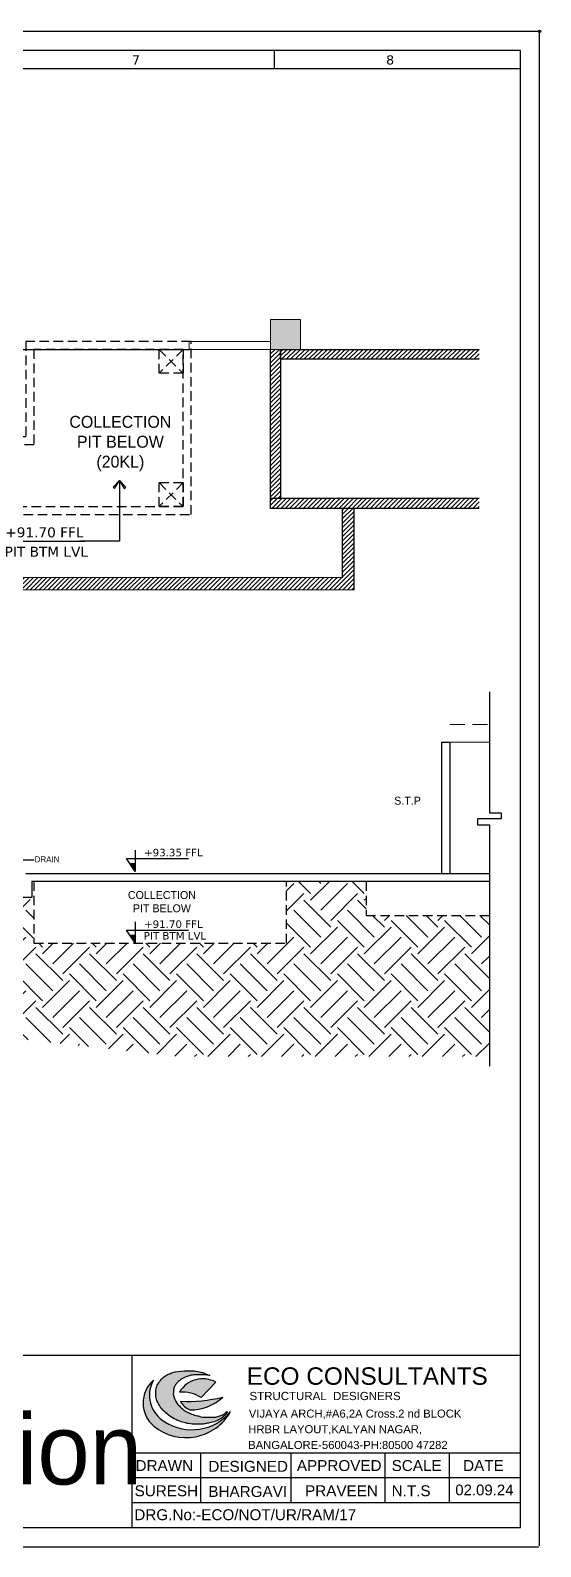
# Model space of a CAD drawing. Extents: x 1878645 to 3043969, y -1160829 to -603973.
# Drawn here: x 2273786 to 2286612, y -792237 to -754131 of the extents above; entities that cross this region are included whole.
import ezdxf

# ---------------------------------------------------------------- set-up
doc = ezdxf.new("R2010")
doc.units = 0
doc.header["$LTSCALE"] = 100
for name, pattern in [('Center', [50.8, 31.75, -6.35, 6.35, -6.35]), ('Hidden', [9.525, 6.35, -3.175]), ('HIDDEN2', [4.7625, 3.175, -1.5875])]:
    doc.linetypes.add(name, pattern=pattern)
for name, color, linetype in [('A-ANNO-LVL', 4, 'Continuous'), ('A-ANNO-SYMB', 4, 'Continuous'), ('A-ANNO-TEXT', 8, 'Continuous'), ('A-CUT-ABOE', 150, 'Hidden'), ('A-DRIW', 1, 'Continuous'), ('COMMENTS', 30, 'Continuous'), ('RETAIN-WALL', 1, 'Continuous'), ('S-SEC', 4, 'Continuous')]:
    doc.layers.add(name, color=color, linetype=linetype)
for name, color, linetype, lineweight in [('A-ELEV-0.5', 4, 'Continuous', 0), ('A-ELEV-09', 9, 'Continuous', 0), ('A-HTCH', 251, 'Continuous', 0), ('A-STRU-CONC', 2, 'Continuous', 0), ('A-STRU-CONC-HATH', 253, 'Continuous', 0), ('A-WALL-PARP', 5, 'Continuous', 0)]:
    doc.layers.add(name, color=color, linetype=linetype, lineweight=lineweight)
doc.styles.add('ARIAL', font='arial.ttf')
doc.styles.add('DIM-1', font='ARIALN.TTF')
doc.styles.get("Standard").update_dxf_attribs({"font": 'verdana.ttf'})
doc.dimstyles.new('DIM-050', dxfattribs={"dimscale": 50, "dimtxt": 2, "dimasz": 1.5, "dimexe": 0, "dimexo": 0, "dimgap": 0.5, "dimtad": 1, "dimdec": 0, "dimzin": 0, "dimdsep": 46, "dimtxsty": 'Standard', "dimblk": 'TAG-DIM-ARROW', "dimcen": 1, "dimclre": 8, "dimclrt": 7, "dimadec": 0, "dimazin": 0, "dimtfac": 1, "dimtdec": 0, "dimtmove": 0, "dimatfit": 3, "dimldrblk": 'TAG-LED-ARROW', "dimfxl": 1, "dimtfill": 1, "dimtolj": 1, "dimtzin": 0, "dimlwd": -1, "dimlwe": 5, "dimarcsym": 0})
doc.dimstyles.new('DIM-075', dxfattribs={"dimscale": 75, "dimtxt": 2, "dimasz": 1.5, "dimexe": 0, "dimexo": 0, "dimgap": 0.5, "dimtad": 1, "dimdec": 0, "dimzin": 0, "dimdsep": 46, "dimtxsty": 'Standard', "dimblk": 'TAG-DIM-ARROW', "dimcen": 1, "dimclre": 8, "dimclrt": 7, "dimadec": 0, "dimazin": 0, "dimtfac": 1, "dimtdec": 0, "dimtmove": 0, "dimatfit": 3, "dimldrblk": 'TAG-LED-ARROW', "dimfxl": 1, "dimtfill": 1, "dimtfillclr": 256, "dimtolj": 1, "dimtzin": 0, "dimlwd": -1, "dimlwe": 5, "dimarcsym": 0})
pattern_1 = [(45, (148268.77, -84680.33), (-56.1266008, 56.1266008), [])]

# ---------------------------------------------------------------- blocks, each defined once
blk = doc.blocks.new('A$Cbbe42f34DFF')
at = {"layer": 'A-CUT-ABOE', "linetype": 'HIDDEN2', "ltscale": 0.75}
for p, q in [((4350, 3700), (4950, 3100)), ((4950, 3700), (4350, 3100)), ((4350, 350), (4950, -250)), ((4950, 350), (4350, -250))]:
    blk.add_line(p, q, dxfattribs=at)
for points in [[(-1200, -450), (5150, -450), (5150, 3900), (1000, 3900), (1000, 1500), (-1200, 1500)], [(-1000, -250), (4950, -250), (4950, 3700), (1200, 3700), (1200, 1300), (-1000, 1300)], [(4950, 3100), (4350, 3100), (4350, 3700), (4950, 3700)], [(4950, -250), (4350, -250), (4350, 350), (4950, 350)]]:
    blk.add_lwpolyline(points, close=True, dxfattribs=at)
blk = doc.blocks.new('TAG - LEVEL SPOT L')
h = blk.add_hatch(color=256)
h.paths.add_polyline_path([(0, 0), (0, 2, 0.414214), (-2, 0)])
h.paths.add_polyline_path([(0, -2, 0.414214), (2, 0), (0, 0)])
for p, q in [((0, 2), (0, -2)), ((2, 0), (17, 0)), ((17, 0), (18, 0)), ((18, 0), (19, 0))]:
    blk.add_line(p, q)
at = {"linetype": 'Center'}
blk.add_line((19, 0), (18, 0), dxfattribs=at)
blk.add_circle((0, 0), 2)
at = {"color": 7}
for tag, p in [('LVL', (3.03, 0.78)), ('HEIGHT', (2.91, -3.11))]:
    blk.add_attdef(tag, p, '', height=2.5, dxfattribs=at)
blk = doc.blocks.new('TAG-DIM-ARROW')
for p, q in [((-1, 0), (0, 0)), ((0, -0.5), (0, 0.5))]:
    blk.add_line(p, q)
at = {"lineweight": 20}
blk.add_line((-0.35, -0.35), (0.35, 0.35), dxfattribs=at)
blk = doc.blocks.new('TAG-LED-ARROW')
blk.add_line((0, 0), (-1, 0))
blk.add_lwpolyline([(-0.71, -0.71), (0, 0), (-0.71, 0.71), (-0.88, 0.53), (0, 0), (-0.88, -0.53)], close=True)
blk = doc.blocks.new('TAG - LEVEL VERTICAL')
blk.add_hatch(color=256).paths.add_polyline_path([(0, 1.65), (0, 4.34), (-1.75, 4.34)])
for p, q in [((-2.83, 6), (17.95, 6)), ((0, 1.65), (-2.83, 6)), ((0, 8.83), (0, 1.65)), ((-1.75, 4.34), (0, 4.34))]:
    blk.add_line(p, q)
at = {"color": 7}
for tag, p in [('HEIGHT', (2.91, 2.89)), ('LVL', (3.03, 6.78))]:
    blk.add_attdef(tag, p, '', height=2.5, dxfattribs=at)
blk = doc.blocks.new('A$C03881B15')
h = blk.add_hatch(color=86)
edge = h.paths.add_edge_path()
edge.add_spline(control_points=[(80.1, 74.4), (78.8, 75), (76.7, 76), (73.1, 77.4), (68.2, 78.8), (61.3, 80.3), (50.9, 80.2), (41.2, 79.6), (33.1, 77.2), (27.9, 74.9), (22.8, 71.3), (18.9, 66), (15.4, 60.2), (15.2, 53.7), (15.1, 47.6), (18, 41.4), (21.2, 35.5), (26.3, 30.5), (32, 25.5), (38.1, 21.9), (44.7, 19.2), (51.2, 17.3), (58.3, 16.1), (65.4, 16), (71.5, 15.9), (77.5, 17.3), (84.1, 18.2), (90.9, 21), (96.9, 25.1), (99.8, 27.8), (101.8, 32.3), (97.9, 28.5), (95.3, 27.1), (90.7, 25.6), (85.7, 24), (79.6, 24.6), (74.1, 24.1), (69.1, 25), (64.3, 26.4), (59.4, 27.6), (54.1, 29.9), (49, 32.3), (44.8, 36.7), (40.7, 40.8), (38.2, 45.5), (36.3, 50.2), (36.4, 54.8), (36.7, 59.2), (38.6, 62.9), (41, 66), (44.5, 69.1), (48.8, 72.1), (53.6, 73.6), (57.4, 74.9), (61.9, 75.1), (66.9, 75.5), (72.1, 75.1), (76.5, 75.2), (79, 74.6), (80.1, 74.4)], knot_values=[0, 0, 0, 0, 4.246861, 7.151323, 11.574121, 19.568641, 28.284106, 42.532398, 48.483783, 53.661456, 59.51565, 66.913681, 73.498071, 79.210966, 85.953473, 91.616477, 99.444488, 105.843059, 113.009162, 122.067605, 127.0701, 134.32743, 142.216889, 148.745282, 155.694438, 160.400867, 167.046747, 175.449227, 182.569509, 187.795037, 189.591977, 192.748202, 196.718591, 201.178225, 206.385034, 212.489071, 219.22456, 222.909441, 227.611665, 234.117384, 238.200733, 244.721149, 251.073285, 256.13887, 262.138806, 266.82668, 271.11882, 275.84401, 280.031219, 283.282413, 287.51717, 294.218602, 298.74557, 302.327722, 306.174014, 312.165346, 317.363286, 321.907225, 325.229978, 325.229978, 325.229978, 325.229978], degree=3, periodic=0)
for points in [[(12.6, 68.9, 0.461258), (12.9, 13.7, 0.462447), (105.1, 31.1, -0.379805), (26.1, 19.1, -0.421297)], [(87.5, 66.4, 0.406571), (43.8, 54.4, -0.163156), (69.7, 48)], [(95.7, 48.3, -0.068364), (44.8, 43.5, 0.15409), (56.2, 33.1, 0.189191)]]:
    blk.add_hatch(color=8).paths.add_polyline_path(points)
at = {"color": 8}
blk.add_line((69.7, 48), (87.5, 66.4), dxfattribs=at)
for centre, radius, start, end in [((36.3, 41.4), 36.3, 130.7338, 229.7813), ((43.7, 50.6), 36.1, 149.4821, 240.8643), ((71.8, 38), 32.5, 61.1708, 149.6718), ((47.2, 12.6), 41.9, 57.5582, 94.6242), ((52.7, 231.2), 187.8, 267.5961, 283.2396), ((67, 56.4), 25.7, 210.0579, 245.0971), ((56.5, 91), 57.9, 269.72, 312.573), ((51.6, 61.6), 61.6, 231.0498, 330.3219), ((58.8, 69.6), 60.2, 237.0781, 320.2663)]:
    blk.add_arc(centre, radius, start, end, dxfattribs=at)
at = {"color": 86}
blk.add_spline([(80.1, 74.4), (76.3, 76.1), (73.6, 77.2), (69.3, 78.5), (61.5, 80), (52.8, 80.2), (38.6, 78.7), (32.9, 77), (28.2, 74.9), (23.4, 71.4), (18.8, 65.6), (15.9, 59.7), (15.2, 54.1), (15.6, 47.3), (17.7, 42.1), (21.7, 35.3), (26.2, 30.7), (31.6, 26.1), (39.4, 21.5), (44.1, 19.6), (51, 17.5), (58.8, 16.2), (65.3, 16), (72.3, 16.2), (76.9, 17.1), (83.4, 18.3), (91.2, 21.5), (97.1, 25.5), (100.5, 29.5), (101.1, 31.1), (98.6, 29.3), (95.2, 27.1), (91, 25.7), (85.9, 24.4), (79.8, 24.4), (73.1, 24.4), (69.5, 25), (64.9, 26.2), (58.7, 28), (54.9, 29.6), (49.2, 32.7), (44.5, 37), (41.1, 40.7), (38.1, 45.9), (36.5, 50.4), (36.4, 54.7), (37.1, 59.3), (38.9, 63.1), (40.8, 65.7), (44, 68.6), (49.6, 72.2), (53.9, 73.7), (57.3, 74.7), (61.1, 75.1), (67.1, 75.3), (72.3, 75.2), (76.9, 75), (80.1, 74.4)], degree=3, dxfattribs=at)

msp = doc.modelspace()

# ---------------------------------------------------------------- hatches: boundary and pattern name
at = {"layer": 'A-HTCH'}
h = msp.add_hatch(dxfattribs=at)
h.set_pattern_fill('EARTH', color=256, scale=150, angle=45)
h.set_pattern_definition([(45, (-38264.7, 123323.5), (0, 1347.0384), [952.5, -952.5]), (45, (-38517.2, 123576.1), (0, 1347.0384), [952.5, -952.5]), (45, (-38769.8, 123828.7), (0, 1347.0384), [952.5, -952.5]), (135, (-38769.8, 123997.1), (-1347.0384, 1e-13), [952.5, -952.5]), (135, (-38517.2, 124249.6), (-1347.0384, 1e-13), [952.5, -952.5]), (135, (-38264.7, 124502.2), (-1347.0384, 1e-13), [952.5, -952.5])])
h.paths.add_polyline_path([(2239239.40244, -772321.56968), (2239239.40244, -773795.96713), (2239539.40244, -773795.96713), (2239539.40244, -773945.96713), (2238939.40244, -773945.96713), (2238939.40244, -774095.96713), (2239239.40244, -774095.96713), (2239239.40244, -776271.39524), (2244596.11021, -776271.39524), (2277507.24904, -779921.39524), (2285321.70445, -779921.39524), (2285321.70445, -776371.56968), (2282225.5243, -776371.56968), (2282225.5243, -775521.56968), (2280225.5245, -775521.56968), (2280225.5245, -777071.56968), (2273875.5245, -777071.56968), (2273875.5247, -775971.56968), (2273025.5247, -775971.56968), (2273025.5247, -775553.16964), (2244925.82973, -772395.61685), (2244925.8299, -772821.56968), (2244075.82982, -772821.56968), (2244075.82982, -772321.56968)])
at = {"layer": 'A-STRU-CONC-HATH', "transparency": 33554546}
h = msp.add_hatch(color=256, dxfattribs=at)
h.dxf.hatch_style = 1
h.paths.add_polyline_path([(2279824.78668, -762147.67204), (2280574.78668, -762147.67204), (2280574.78668, -761397.67204), (2279824.78668, -761397.67204)])
at = {"layer": 'RETAIN-WALL', "lineweight": -3}
h = msp.add_hatch(dxfattribs=at)
h.set_pattern_fill('ANSI31', color=11, scale=25)
h.set_pattern_definition(pattern_1)
h.paths.add_polyline_path([(2279824.78668, -762148.00903), (2280074.78668, -762148.00903), (2280074.78668, -765897.37624), (2279824.78668, -765897.37624)])
h = msp.add_hatch(dxfattribs=at)
h.set_pattern_fill('ANSI31', color=11, scale=25)
h.set_pattern_definition([(45, (-3884.3, 89072.06), (-56.1266008, 56.1266008), [])])
h.paths.add_polyline_path([(2285068.53771, -762397.77233), (2280074.78668, -762397.77233), (2280074.78668, -762147.77233), (2285068.53771, -762147.77233)])
h = msp.add_hatch(dxfattribs=at)
h.set_pattern_fill('ANSI31', color=11, scale=25)
h.set_pattern_definition([(45, (245206.08, -166773.39), (-56.1266008, 56.1266008), [])])
h.paths.add_polyline_path([(2285068.53771, -766147.38064), (2279824.78669, -766147.38064), (2279824.78669, -765897.38064), (2285068.53771, -765897.38064)])
h = msp.add_hatch(dxfattribs=at)
h.set_pattern_fill('ANSI31', color=11, scale=25)
h.set_pattern_definition(pattern_1)
h.paths.add_polyline_path([(2281924.78669, -766147.38064), (2281624.78669, -766147.38064), (2281624.78669, -767890.04262), (2238325.06444, -767854.7355), (2238324.81981, -768154.7354), (2281924.78669, -768190.28735)])

# ---------------------------------------------------------------- linework, layer by layer
at = {"color": 35}
for p, q in [((2286584.25593, -754158.34016), (2234211.62133, -754158.34016)), ((2286584.25593, -792218.98893), (2286584.25593, -754158.34016)), ((2234193.15425, -792237.456), (2286565.78885, -792237.456))]:
    msp.add_line(p, q, dxfattribs=at)
for p, q in [((2286104.11189, -754638.4842), (2234673.29829, -754638.4842)), ((2279917.64059, -754638.4842), (2279917.64059, -755100.16116)), ((2286104.11189, -791757.31196), (2286104.11189, -754638.4842)), ((2286104.11189, -755100.16116), (2235134.97525, -755100.16116)), ((2286104.11189, -787428.98746), (2235134.97525, -787428.98746)), ((2276343.20273, -791757.31196), (2276343.20273, -787438.24774)), ((2286104.11189, -789887.52027), (2276343.20273, -789887.52027)), ((2278063.31289, -789887.52027), (2278063.31289, -791134.04806)), ((2280329.61199, -789887.52027), (2280329.61199, -791134.04806)), ((2280329.61199, -789887.52027), (2280329.61199, -791134.04806)), ((2282696.22794, -789887.52027), (2282696.22794, -791134.04806)), ((2284309.96462, -789887.52027), (2284309.96462, -791134.04806)), ((2286104.11189, -790510.78417), (2276343.20273, -790510.78417)), ((2286104.11189, -791134.04806), (2276343.20273, -791134.04806)), ((2234673.29829, -791757.31196), (2286104.11189, -791757.31196))]:
    msp.add_line(p, q)
msp.add_circle((2286584.25593, -754158.34016), 27.70062)
at = {"layer": 'A-ANNO-SYMB', "ltscale": 0.5}
msp.add_lwpolyline([(2285321.70445, -770753.7515), (2285321.70445, -773795.96713), (2285621.70445, -773795.96713), (2285621.70445, -773945.96713), (2285021.70445, -773945.96713), (2285021.70445, -774095.96713), (2285321.70445, -774095.96713), (2285321.70445, -780161.79511)], dxfattribs=at)
at = {"layer": 'A-CUT-ABOE', "linetype": 'HIDDEN2', "ltscale": 0.75}
for points in [[(2273875.5245, -775521.56968), (2273875.5245, -777071.56968), (2280225.5245, -777071.56968), (2280225.5245, -775521.56968)], [(2282225.5243, -775521.56968), (2282225.5243, -776371.56968), (2285321.70445, -776371.56968)]]:
    msp.add_lwpolyline(points, dxfattribs=at)
at = {"layer": 'A-DRIW'}
msp.add_line((2271474.78668, -762147.67204), (2277774.78668, -762147.67204), dxfattribs=at)
at = {"layer": 'A-ELEV-0.5'}
msp.add_lwpolyline([(2284325.5245, -772021.56968), (2285321.70445, -772021.56968)], dxfattribs=at)
at = {"layer": 'A-ELEV-09', "linetype": 'Hidden', "ltscale": 0.6}
msp.add_line((2284325.5245, -771571.56968), (2285321.70445, -771571.56968), dxfattribs=at)
at = {"layer": 'A-STRU-CONC'}
msp.add_lwpolyline([(2279824.78668, -762147.67204), (2280574.78668, -762147.67204), (2280574.78668, -761397.67204), (2279824.78668, -761397.67204)], close=True, dxfattribs=at)
at = {"layer": 'A-WALL-PARP'}
msp.add_lwpolyline([(2277774.78668, -761947.67204), (2279824.78668, -761947.67204), (2279824.78668, -762147.67204), (2277774.78668, -762147.67204)], close=True, dxfattribs=at)
at = {"layer": 'COMMENTS', "color": 2}
msp.add_lwpolyline([(2284125.5245, -775321.56968), (2284125.5245, -772021.56968), (2284325.5245, -772021.56968), (2284325.5245, -775321.56968)], dxfattribs=at)
at = {"layer": 'RETAIN-WALL', "color": 11, "lineweight": -3}
for points in [[(2279824.78668, -766147.38064), (2279824.78668, -762147.61294)], [(2279824.78668, -766147.38064), (2279824.78668, -762148.00903)], [(2280074.78668, -762147.60766), (2280074.78668, -765897.37624)], [(2285068.53771, -762397.77233), (2280074.78668, -762397.77233), (2280074.78668, -762147.77233), (2285068.53771, -762147.77233)], [(2285068.53771, -765897.38064), (2279824.78669, -765897.38064)], [(2281924.78669, -766147.38064), (2281624.78669, -766147.38064), (2281624.78669, -767890.04262), (2238325.06444, -767854.7355), (2238324.81981, -768154.7354), (2281924.78669, -768190.28735), (2281924.78669, -766147.38064)], [(2285068.53771, -766147.38064), (2279824.78669, -766147.38064)]]:
    msp.add_lwpolyline(points, dxfattribs=at)
at = {"layer": 'S-SEC', "ltscale": 400}
for p, q in [((2273675.21648, -775324.03544), (2285321.70445, -775324.03544)), ((2285321.70445, -775523.56968), (2273825.5247, -775523.56968)), ((2273825.5247, -775523.56968), (2273825.5247, -775923.56968)), ((2273825.5247, -775923.56968), (2273075.5247, -775923.56968))]:
    msp.add_line(p, q, dxfattribs=at)

# ---------------------------------------------------------------- block references
at = {"linetype": 'Hidden', "ltscale": 0.6}
msp.add_blockref('A$Cbbe42f34DFF', (2272674.7867, -765847.6661), dxfattribs=at)
at = {"color": 1, "xscale": 20.93688034231894, "yscale": 20.93688034231894, "zscale": 20.93688034231894}
msp.add_blockref('A$C03881B15', (2276619.21032, -789495.3057), dxfattribs=at)
at = {"layer": 'A-ANNO-LVL', "linetype": 'ByBlock'}
ref = msp.add_blockref('TAG - LEVEL SPOT L', (2272778.61077, -766968.90428), dxfattribs=dict(at, xscale=125, yscale=125, zscale=125))
ref.add_attrib('LVL', '+91.70 FFL', (2273157.42184, -766871.49212), dxfattribs={"layer": '0', "color": 7, "height": 250})
ref.add_attrib('HEIGHT', 'PIT BTM LVL', (2273142.10783, -767358.15035), dxfattribs={"layer": '0', "color": 7, "height": 250})
at = {"layer": 'A-ANNO-SYMB'}
ref = msp.add_blockref('TAG - LEVEL VERTICAL', (2276417.59148, -775395.98436), dxfattribs=dict(at, xscale=75, yscale=75, zscale=75))
ref.add_attrib('LVL', '+93.35 FFL', (2276644.87812, -774887.53706), dxfattribs={"layer": '0', "color": 7, "height": 187.5})
at = {"layer": 'A-ANNO-SYMB', "xscale": 75, "yscale": 75, "zscale": 75}
msp.add_blockref('TAG - LEVEL VERTICAL', (2276417.59148, -777195.66995), dxfattribs=at).add_auto_attribs({'LVL': '+91.70 FFL', 'HEIGHT': 'PIT BTM LVL'})

# ---------------------------------------------------------------- texts
for s, p in [('7', (2276340.8072, -754989.71198)), ('8', (2282727.33031, -754989.71198))]:
    msp.add_text(s, height=230.83848).set_placement(p)
at = {"color": 86, "style": 'ARIAL'}
msp.add_text('ECO CONSULTANTS', height=438.5482875, dxfattribs=at).set_placement((2279223.9064, -788169.26643))
at = {"style": 'ARIAL'}
for s, height, p in [('STRUCTURAL  DESIGNERS ', 206.4832272, (2279294.95033, -788554.17504)), ('VIJAYA ARCH,#A6,2A Cross.2 nd BLOCK', 202.3535627, (2279277.5863, -788994.52037)), ('HRBR LAYOUT,KALYAN NAGAR,', 202.3535627, (2279263.31823, -789386.41406)), ('BANGALORE-560043-PH:80500 47282', 202.3535627, (2279261.31141, -789782.85161)), ('DRAWN', 274.236116, (2276429.41405, -790336.08815)), ('DESIGNED', 274.236116, (2278259.80285, -790355.17337)), ('APPROVED', 274.236116, (2280484.73631, -790336.08815)), ('SCALE', 274.236116, (2282866.58955, -790335.90818)), ('DATE', 274.236116, (2284662.81243, -790335.90818)), ('SURESH', 274.236116, (2276406.63155, -790969.66459)), ('BHARGAVI', 274.236116, (2278259.80285, -790988.74981)), ('PRAVEEN', 274.236116, (2280690.73977, -790969.66459)), ('N.T.S', 274.236116, (2282866.58955, -790969.48462)), ('02.09.24', 269.114069, (2284465.82976, -790946.63395)), ('DRG.No:-ECO/NOT/UR/RAM/17', 274.2361156, (2276399.58246, -791571.59409))]:
    msp.add_text(s, height=height, dxfattribs=at).set_placement(p)
at = {"layer": 'A-ANNO-TEXT', "width": 3055.2788496, "attachment_point": 1, "style": 'DIM-1'}
for s, insert, char_height in [('\\pxqc;{\\fCentury Gothic|b0|i0|c0|p34;COLLECTION \\PPIT BELOW (20KL)}', (2274520.69129, -763819.65946), 300), ('\\pxqc;{\\fCentury Gothic|b0|i0|c0|p34;S.T.P}', (2281738.5016, -773389.50668), 200), ('\\pxqc;{\\fCentury Gothic|b0|i0|c0|p34;DRAIN}', (2272678.90142, -774887.43506), 150), ('\\pxqc;{\\fCentury Gothic|b0|i0|c0|p34;COLLECTION \\PPIT BELOW}', (2275565.3836, -775761.74668), 200)]:
    msp.add_mtext(s, dxfattribs=dict(at, insert=insert, char_height=char_height))
at = {"layer": 'A-ANNO-TEXT', "insert": (2270151.52548, -788906.61478), "char_height": 1767.97417, "width": 65525.4401973, "attachment_point": 1}
msp.add_mtext('\\pxql;{\\fNiagara Solid|b0|i0|c0|p82;\\C251;n\\C252;otio\\C251;n}', dxfattribs=at)

# ---------------------------------------------------------------- leaders
at = {"layer": 'A-ANNO-LVL', "linetype": 'ByBlock'}
msp.add_leader([(2276024.18727, -765447.98177), (2276024.18727, -766968.90428), (2275153.61077, -766968.90428)], dimstyle='DIM-075', override={"dimasz": 3, "dimgap": 0.5, "dimtad": 0, "dimfxl": 0.18, "dimtfillclr": 0}, dxfattribs=at)
at = {"layer": 'A-ANNO-TEXT', "ltscale": 0.5}
msp.add_leader([(2273460.36145, -775516.27268), (2273460.36145, -774972.97849), (2273886.28504, -774972.97849)], dimstyle='DIM-050', override={"dimgap": 0.5, "dimtad": 0, "dimarcsym": 1}, dxfattribs=at)

doc.saveas('drawing.dxf')
